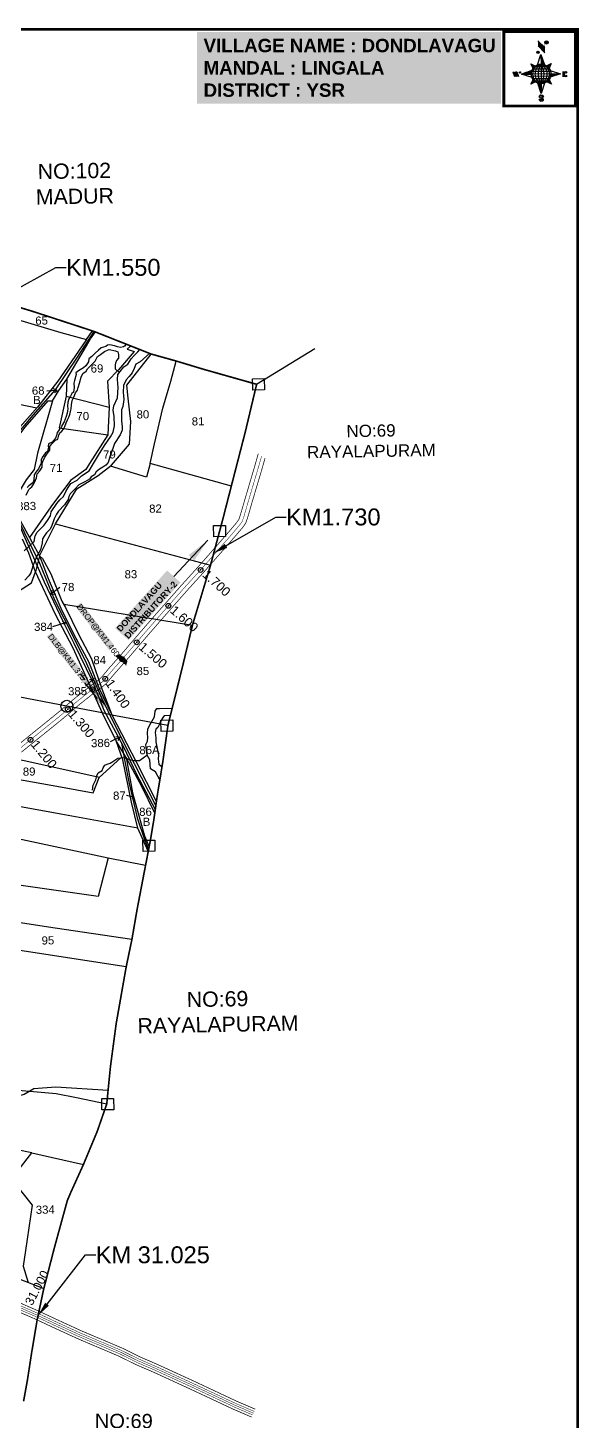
# Model space of a CAD drawing. Header units: millimetres. Extents: x 195514 to 200740, y 1600994 to 1606027.
# Drawn here: x 199598 to 200740, y 1602681 to 1605571 of the extents above; entities that cross this region are included whole.
import ezdxf
from ezdxf import colors
from ezdxf.entities.mleader import LeaderData, LeaderLine
from ezdxf.enums import TextEntityAlignment as Align
from ezdxf.math import Vec2, Vec3

# ---------------------------------------------------------------- set-up
doc = ezdxf.new("R2010")
doc.units = ezdxf.units.MM
doc.header["$PDMODE"] = 32
doc.header["$PDSIZE"] = 10
doc.linetypes.add('ACAD_ISO02W100', pattern=[15, 12, -3])
doc.linetypes.add('HIDDEN2', pattern=[0.1875, 0.125, -0.0625])
for name, color, linetype in [('AQUADUCT', 1, 'Continuous'), ('bord', 1, 'Continuous'), ('BOUNDRY STONES', 240, 'Continuous'), ('CANAL1', 7, 'Continuous'), ('CSMark', 72, 'Continuous'), ('DIMENSION', 1, 'Continuous'), ('PLOTS', 7, 'Continuous'), ('PLOTS NO', 7, 'Continuous'), ('RE REMARKS', 7, 'Continuous'), ('ROADS', 1, 'Continuous'), ('STREAMS', 4, 'Continuous'), ('STRUCTURE', 5, 'Continuous'), ('TEXT', 1, 'Continuous'), ('text2', 7, 'Continuous'), ('VILLAGE BOUNDRY', 5, 'Continuous'), ('VILLAGE STONES', 240, 'Continuous')]:
    doc.layers.add(name, color=color, linetype=linetype)
doc.styles.get("Standard").update_dxf_attribs({"font": 'arial.ttf'})
doc.dimstyles.get("Standard").update_dxf_attribs({"dimtxt": 0.18, "dimasz": 0.18, "dimexe": 0.18, "dimexo": 0.0625, "dimgap": 0.09, "dimtad": 0, "dimtih": 1, "dimtoh": 1, "dimdec": 4, "dimzin": 0, "dimdsep": 46, "dimtxsty": 'Standard', "dimcen": 0.09, "dimadec": 0, "dimazin": 0, "dimtfac": 1, "dimtdec": 4, "dimtofl": 0, "dimtmove": 0, "dimatfit": 3, "dimfxl": 1, "dimtolj": 1, "dimtzin": 0, "dimarcsym": 0})
pattern_1 = [(267.297113149, (-8720374.938, 50637915.138), (10.5367255337, -0.497431438), [])]
pattern_2 = [(357.297113149, (-8720374.938, 50637915.138), (0.497431438, 10.5367255337), [])]

# ---------------------------------------------------------------- blocks, each defined once
blk = doc.blocks.new('DROP')
h = blk.add_hatch()
h.set_pattern_fill('ANSI31', color=1, scale=10, angle=45)
h.set_pattern_definition([(90, (-324.4107, -25.7687), (-1.25, 0), [])])
h.paths.add_polyline_path([(-9.9, -4.3), (-13.8, 4.1), (13.8, 4.1), (10.2, -4.3)])
at = {"layer": 'STRUCTURE', "color": 5, "const_width": 0.49}
blk.add_lwpolyline([(-9.9, -4.3), (-13.8, 4.1), (13.8, 4.1), (10.2, -4.3), (-9.9, -4.3)], dxfattribs=at)
at = {"layer": 'STRUCTURE', "color": 5}
blk.add_circle((0, 0), 1.33, dxfattribs=at)
blk = doc.blocks.new('*X15')
at = {"color": 0, "linetype": 'Continuous'}
for p, q in [((6321.6, 240.5), (6322.3, 241.2)), ((6321.6, 240.3), (6322.3, 241)), ((6321.6, 240.1), (6322.3, 240.8)), ((6321.6, 239.9), (6322.4, 240.7)), ((6321.6, 239.8), (6322.4, 240.6)), ((6321.6, 239.6), (6322.5, 240.5)), ((6321.6, 239.4), (6322.5, 240.3)), ((6321.6, 239.2), (6322.6, 240.2)), ((6321.7, 239.1), (6322.6, 240.1)), ((6321.8, 240.8), (6322.4, 241.4)), ((6321.8, 239), (6322.7, 240)), ((6321.8, 239), (6322.8, 239.9)), ((6321.9, 238.9), (6322.9, 239.8)), ((6322, 238.8), (6323, 239.7)), ((6322.1, 241.3), (6322.4, 241.6)), ((6322.1, 238.7), (6323.1, 239.6)), ((6322.2, 238.6), (6323.1, 239.6)), ((6322.3, 238.5), (6323.2, 239.5)), ((6322.4, 238.5), (6323.3, 239.4)), ((6322.5, 238.4), (6323.4, 239.3)), ((6322.7, 238.4), (6323.6, 239.3)), ((6322.8, 238.3), (6323.7, 239.2)), ((6322.9, 238.3), (6323.8, 239.1)), ((6323.1, 238.2), (6323.9, 239.1)), ((6323.2, 238.2), (6324, 239)), ((6323.3, 238.2), (6324.2, 239)), ((6323.5, 238.1), (6324.3, 238.9)), ((6323.7, 238.1), (6324.4, 238.9)), ((6323.8, 238.1), (6324.6, 238.8)), ((6324.1, 238.2), (6324.7, 238.8)), ((6324.3, 238.3), (6324.9, 238.8)), ((6324.6, 238.3), (6325.1, 238.8)), ((6324.8, 238.4), (6325.2, 238.8)), ((6325.1, 238.5), (6325.4, 238.8)), ((6325.4, 238.6), (6325.6, 238.8))]:
    blk.add_line(p, q, dxfattribs=at)
blk = doc.blocks.new('*X14')
at = {"color": 0, "linetype": 'Continuous'}
for p, q in [((6324.4, 240.3), (6324.5, 240.4)), ((6324.6, 240.3), (6324.8, 240.5)), ((6324.7, 240.2), (6325, 240.5)), ((6324.8, 240.2), (6325.2, 240.6)), ((6325, 240.1), (6325.5, 240.6)), ((6325.1, 240.1), (6325.6, 240.6)), ((6325.2, 240), (6325.8, 240.6)), ((6325.3, 240), (6326, 240.6)), ((6325.4, 239.9), (6326.1, 240.6)), ((6325.5, 239.8), (6326.2, 240.5)), ((6325.6, 239.8), (6326.3, 240.5)), ((6325.7, 239.7), (6326.5, 240.4)), ((6325.9, 239.6), (6326.6, 240.3)), ((6326, 239.5), (6326.7, 240.3)), ((6326, 239.4), (6326.8, 240.2)), ((6326.1, 239.3), (6327, 240.2)), ((6326.2, 239.3), (6327.1, 240.1)), ((6326.3, 239.2), (6327.1, 240)), ((6326.4, 239.1), (6327.2, 239.9)), ((6326.5, 239), (6327.3, 239.8)), ((6326.5, 238.9), (6327.4, 239.7)), ((6326.6, 238.8), (6327.5, 239.6)), ((6326.7, 238.7), (6327.5, 239.5)), ((6326.8, 238.6), (6327.6, 239.4)), ((6326.8, 238.5), (6327.7, 239.3)), ((6326.8, 236.5), (6327.4, 237)), ((6326.9, 238.3), (6327.8, 239.2)), ((6326.9, 238.2), (6327.9, 239.1)), ((6326.9, 236.8), (6327.6, 237.4)), ((6327, 238.1), (6327.8, 239)), ((6327, 237.9), (6327.8, 238.8)), ((6327, 237.8), (6327.8, 238.6)), ((6327, 237.6), (6327.8, 238.4)), ((6327, 237.4), (6327.8, 238.2)), ((6327, 237.3), (6327.8, 238)), ((6327, 237.1), (6327.8, 237.9))]:
    blk.add_line(p, q, dxfattribs=at)
blk = doc.blocks.new('H')
at = {"layer": 'bord', "extrusion": (0.000427885, 0.004792, 0.999988)}
h = blk.add_hatch(dxfattribs=at)
h.set_pattern_fill('LINE', color=8, scale=84.387686, angle=-2.7029, style=0)
h.set_pattern_definition(pattern_2)
h.paths.add_polyline_path([(-492, 786, -0.090992), (-448, 775), (-486, 912)])
h = blk.add_hatch(dxfattribs=at)
h.set_pattern_fill('LINE', color=8, scale=84.387686, angle=-92.7029, style=0)
h.set_pattern_definition(pattern_1)
h.paths.add_polyline_path([(-625, 665, -0.090992), (-615, 710), (-751, 671)])
h = blk.add_hatch(dxfattribs=at)
h.set_pattern_fill('LINE', color=8, scale=84.387686, angle=-92.7029, style=0)
h.set_pattern_definition(pattern_1)
h.paths.add_polyline_path([(-246, 647), (-372, 653, -0.090992), (-382, 609)])
h = blk.add_hatch(dxfattribs=at)
h.set_pattern_fill('LINE', color=8, scale=84.387686, angle=-2.7029, style=0)
h.set_pattern_definition(pattern_2)
h.paths.add_polyline_path([(-504, 533, -0.090992), (-549, 543), (-510, 406)])
for p, q in [((-519, 1020, -1217), (-435, 927, -1216)), ((-516, 1087, -1217), (-432, 994, -1217)), ((-627, 794, -1216), (-567, 760, -1216)), ((-627, 794, -1216), (-584, 747, -1215)), ((-599, 731, -1215), (-627, 794, -1216)), ((-538, 774, -1216), (-487, 906, -1216)), ((-487, 906, -1216), (-493, 780, -1216)), ((-487, 906, -1216), (-448, 769, -1216)), ((-421, 753, -1216), (-359, 781, -1216)), ((-359, 781, -1216), (-405, 739, -1216)), ((-359, 781, -1216), (-392, 721, -1215)), ((-865, 701, -1215), (-847, 638, -1215)), ((-847, 700, -1215), (-829, 637, -1215)), ((-829, 699, -1215), (-811, 636, -1215)), ((-829, 699, -1215), (-811, 698, -1215)), ((-811, 698, -1215), (-794, 635, -1215)), ((-752, 665, -1215), (-615, 704, -1215)), ((-752, 665, -1215), (-625, 659, -1215)), ((-619, 614, -1215), (-752, 665, -1215)), ((-639, 526, -1214), (-606, 585, -1215)), ((-639, 526, -1214), (-593, 568, -1215)), ((-577, 553, -1215), (-639, 526, -1214)), ((-371, 513, -1214), (-431, 546, -1215)), ((-371, 513, -1214), (-414, 560, -1215)), ((-399, 576, -1215), (-371, 513, -1214)), ((-246, 641, -1215), (-383, 603, -1215)), ((-379, 693, -1215), (-246, 641, -1215)), ((-373, 647, -1215), (-246, 641, -1215)), ((-213, 669, -1215), (-217, 601, -1215)), ((-197, 600, -1215), (-194, 668, -1215)), ((-511, 400, -1214), (-549, 537, -1214)), ((-460, 533, -1215), (-511, 400, -1214)), ((-505, 527, -1214), (-511, 400, -1214))]:
    blk.add_line(p, q, dxfattribs=at)
at = {"layer": 'bord', "color": 8, "linetype": 'ByBlock', "extrusion": (0.000427885, 0.004792, 0.999988)}
for p, q in [((-411, 744, -1216), (-578, 752, -1216)), ((-493, 780, -1216), (-505, 527, -1214)), ((-373, 647, -1215), (-625, 659, -1215)), ((-378, 616, -1215), (-623, 628, -1215)), ((-375, 679, -1215), (-620, 691, -1215)), ((-392, 585, -1215), (-611, 595, -1215)), ((-386, 711, -1215), (-605, 722, -1215)), ((-420, 555, -1215), (-587, 562, -1215))]:
    blk.add_line(p, q, dxfattribs=at)
at = {"layer": 'bord', "extrusion": (0.000427885, 0.004792, 0.999988), "elevation": -1212}
for points, const_width in [([(-530, 950, 1), (-520, 939, 1)], 14.8), ([(-414, 1073, 1), (-398, 1058, 1)], 22.3), ([(-776, 697, 1), (-769, 690, 1)], 8.9), ([(-180, 618, 1), (-173, 611, 1)], 9.79), ([(-178, 667, 1), (-171, 660, 1)], 9.79), ([(-490, 362, 1), (-498, 369, 1)], 11.1), ([(-525, 322, 1), (-533, 329, 1)], 11.1)]:
    blk.add_lwpolyline(points, format="xyb", close=True, dxfattribs=dict(at, const_width=const_width))
for points, const_width in [([(-522, 960), (-516, 1093)], 1.61), ([(-434, 933), (-428, 1066)], 1.61), ([(-870, 707), (-846, 706)], 0.642), ([(-829, 643), (-855, 644)], 0.642), ([(-829, 643), (-821, 678)], 0.642), ([(-811, 642), (-784, 641)], 0.642), ([(-793, 641), (-782, 694)], 0.642), ([(-177, 605), (-226, 607)], 0.706), ([(-223, 676), (-174, 673)], 0.706), ([(-195, 645), (-185, 644)], 0.706)]:
    blk.add_lwpolyline(points, dxfattribs=dict(at, const_width=const_width))
for points in [[(-537, 317), (-531, 310), (-520, 307), (-505, 307), (-494, 310), (-486, 318), (-487, 326), (-491, 333), (-494, 336), (-503, 341), (-522, 347), (-530, 352), (-534, 355), (-537, 363), (-537, 373), (-530, 381), (-520, 384), (-504, 384), (-493, 380), (-487, 373)], [(-522, 348), (-526, 354), (-528, 361), (-528, 371), (-526, 375), (-521, 381), (-515, 384)], [(-505, 307), (-499, 312), (-497, 319), (-497, 327), (-501, 335), (-509, 343)]]:
    blk.add_lwpolyline(points, dxfattribs=at)
at = {"layer": 'bord', "extrusion": (0.000427885, 0.004792, 0.999988)}
for centre, radius in [((-525, 944, -1212), 14.8), ((-406, 1065, -1212), 22.3), ((-498, 659, -1212), 127), ((-773, 694, -1212), 8.9), ((-177, 615, -1212), 9.79), ((-174, 663, -1212), 9.79), ((-494, 365, -1212), 11.1), ((-529, 325, -1212), 11.1)]:
    blk.add_circle(centre, radius, dxfattribs=at)
at = {"layer": 'bord', "color": 8, "linetype": 'ByBlock', "extrusion": (0.000427885, 0.004792, 0.999988)}
for centre, radius, start, end in [((-482, 658, -1212), 128, 94.9254, 259.6691), ((-437, 656, -1212), 141, 113.2864, 241.308), ((-316, 651, -1212), 222, 142.5892, 212.0053), ((-560, 662, -1212), 141, 293.2864, 61.308), ((-681, 668, -1212), 222, 322.5892, 32.0053), ((-515, 660, -1212), 128, 274.9254, 79.6691)]:
    blk.add_arc(centre, radius, start, end, dxfattribs=at)
at = {"layer": 'bord', "extrusion": (0.000427885, 0.004792, 0.999988)}
for points in [[(-516, 1093, -1212), (-431, 1000, -1212), (-519, 1026, -1212), (-434, 933, -1212)], [(-864, 707, -1212), (-846, 706, -1212), (-846, 644, -1212), (-829, 643, -1212)], [(-829, 705, -1212), (-811, 704, -1212), (-811, 642, -1212), (-793, 641, -1212)], [(-193, 674, -1212), (-197, 606, -1212), (-213, 675, -1212), (-216, 607, -1212)]]:
    blk.add_solid(points, dxfattribs=at)
at = {"layer": 'bord', "extrusion": (0.000427885, 0.004792, 0.999988), "xscale": 7.977342409717546, "yscale": 7.977342409717546, "zscale": 7.977342409717546, "rotation": 138.0840426661453}
for name, p in [('*X14', (38301, -31929, -1212)), ('*X15', (38314, -31951, -1212))]:
    blk.add_blockref(name, p, dxfattribs=at)
blk = doc.blocks.new('DLB')
at = {"layer": 'STRUCTURE'}
h = blk.add_hatch(dxfattribs=at)
h.set_pattern_fill('DOTS', color=6, scale=20, angle=320.3722, style=0)
h.set_pattern_definition([(320.372247934, (0, 0), (1.2786241598, 0.5641323054), [0, -1.25])])
h.paths.add_polyline_path([(769699.5, 1706950), (769699.5, 1706934), (769729.1, 1706934), (769732.1, 1706936), (769792.1, 1706936), (769795.1, 1706934), (769824.7, 1706934), (769824.7, 1706950), (769795.1, 1706950), (769792.1, 1706948), (769732.1, 1706948), (769729.1, 1706950)])
at = {"layer": 'STRUCTURE', "color": 6, "const_width": 0.628}
for points in [[(769726.1, 1706956), (769726.1, 1706952), (769732.1, 1706948), (769792.1, 1706948), (769798.1, 1706952), (769798.1, 1706956)], [(769726.1, 1706928), (769726.1, 1706932), (769732.1, 1706936), (769792.1, 1706936), (769798.1, 1706932), (769798.1, 1706928)], [(769732.1, 1706942), (769792.1, 1706942)]]:
    blk.add_lwpolyline(points, dxfattribs=at)
at = {"layer": 'STRUCTURE', "color": 6, "linetype": 'ACAD_ISO02W100', "ltscale": 0.5, "const_width": 0.5}
for points in [[(769699.5, 1706950), (769729.1, 1706950)], [(769699.5, 1706934), (769729.1, 1706934)], [(769795.1, 1706950), (769824.7, 1706950)], [(769795.1, 1706934), (769824.7, 1706934)]]:
    blk.add_lwpolyline(points, dxfattribs=at)
at = {"layer": 'STRUCTURE', "color": 6}
blk.add_lwpolyline([(769732.1, 1706936), (769792.1, 1706936)], dxfattribs=at)
blk.add_lwpolyline([(769732.1, 1706936), (769792.1, 1706936)], dxfattribs=at)
at = {"layer": 'STRUCTURE', "color": 0}
blk.add_circle((769762.1, 1706942), 1.8, dxfattribs=at)
for points in [[(769703.8, 1706942), (769726.7, 1706942)], [(769818.6, 1706942), (769795.7, 1706942)]]:
    blk.add_leader(points, dimstyle='Standard', override={"dimasz": 10, "dimgap": 0.09, "dimtad": 0}, dxfattribs=at)

msp = doc.modelspace()

# ---------------------------------------------------------------- linework, layer by layer
at = {"color": 5, "const_width": 5.6}
msp.add_lwpolyline([(195516.9, 1605567.9), (200737, 1605567.9), (200737, 1600997.2), (195516.9, 1600997.2)], close=True, dxfattribs=at)
at = {"layer": 'BOUNDRY STONES', "color": 1}
msp.add_lwpolyline([(200071.7, 1604831.4), (200192.6, 1604905.4)], dxfattribs=at)
for points in [[(200063.2, 1604842.6), (200087.6, 1604843.1), (200088, 1604819.7), (200063.6, 1604819.3)], [(199982.5, 1604538.3), (200006.9, 1604538.7), (200007.4, 1604515.4), (199983, 1604514.9)], [(199873.3, 1604134.8), (199897.8, 1604135.2), (199898.2, 1604111.9), (199873.8, 1604111.4)], [(199836.2, 1603885.6), (199860.6, 1603886.1), (199861.1, 1603862.7), (199836.6, 1603862.2)], [(199750.7, 1603349.6), (199775.1, 1603350), (199775.6, 1603326.7), (199751.2, 1603326.2)]]:
    msp.add_lwpolyline(points, close=True, dxfattribs=at)
msp.add_circle((199678.7, 1604163.4), 12.5, dxfattribs=at)
at = {"layer": 'CANAL1', "color": 200, "const_width": 1.5}
for points in [[(199574, 1604080.4), (199605.4, 1604106), (199631.8, 1604127.3), (199660.9, 1604150.9), (199693.6, 1604178.9), (199714.3, 1604195.3), (199733.9, 1604210.7), (199743.7, 1604217.5), (199750.5, 1604223.8), (199765.4, 1604241.8), (199792.3, 1604272.3), (199828.1, 1604314.2), (199868.5, 1604360.7), (199915.9, 1604414.4), (199951.9, 1604454.2), (199992.6, 1604500.5), (200017.9, 1604529.8), (200030.4, 1604544.6), (200034.8, 1604550.8), (200037.9, 1604559.9), (200046.3, 1604588.8), (200068, 1604662.3), (200075.2, 1604687.7)], [(199584.3, 1604068.2), (199615.4, 1604093.5), (199641.9, 1604114.8), (199671.2, 1604138.6), (199703.8, 1604166.5), (199724.3, 1604182.8), (199743.4, 1604197.9), (199753.7, 1604205), (199762.1, 1604212.8), (199777.6, 1604231.4), (199804.4, 1604261.8), (199840.3, 1604303.8), (199880.6, 1604350.2), (199927.8, 1604403.8), (199963.8, 1604443.5), (200004.7, 1604490), (200030.1, 1604519.4), (200043.1, 1604534.8), (200049.2, 1604543.5), (200053.2, 1604555.1), (200061.6, 1604584.3), (200083.4, 1604657.8), (200089.1, 1604678.1)], [(199560.8, 1602915.2), (199610.4, 1602893.7), (199651.9, 1602874.3), (199680.3, 1602861.2), (199701.5, 1602851.5), (199750.5, 1602830.7), (199786.7, 1602815.3), (199822, 1602797.8), (199860.2, 1602781.3), (199933.5, 1602747.6), (200023.9, 1602705.2), (200061.7, 1602688.9)], [(199567.7, 1602931.8), (199617.8, 1602910.1), (199659.5, 1602890.6), (199687.8, 1602877.6), (199708.8, 1602867.9), (199757.6, 1602847.3), (199794.3, 1602831.7), (199829.6, 1602814.1), (199867.5, 1602797.7), (199941, 1602764), (200031.2, 1602721.6), (200068.9, 1602705.4)]]:
    msp.add_lwpolyline(points, dxfattribs=at)
at = {"layer": 'CANAL1', "color": 1, "linetype": 'HIDDEN2', "ltscale": 4, "const_width": 1}
for points in [[(199579.2, 1604074.3), (199610.4, 1604099.8), (199636.8, 1604121.1), (199666, 1604144.7), (199698.7, 1604172.7), (199719.3, 1604189.1), (199738.7, 1604204.3), (199748.7, 1604211.3), (199756.3, 1604218.3), (199771.5, 1604236.6), (199798.4, 1604267.1), (199834.2, 1604309), (199874.5, 1604355.5), (199921.8, 1604409.1), (199957.9, 1604448.9), (199998.6, 1604495.2), (200024, 1604524.6), (200036.7, 1604539.7), (200042, 1604547.2), (200045.5, 1604557.5), (200053.9, 1604586.6), (200075.7, 1604660.1), (200082.1, 1604682.9)], [(199564.3, 1602923.5), (199614.1, 1602901.9), (199655.7, 1602882.4), (199684.1, 1602869.4), (199705.1, 1602859.7), (199754.1, 1602839), (199790.5, 1602823.5), (199825.8, 1602805.9), (199863.8, 1602789.5), (199937.3, 1602755.8), (200027.5, 1602713.4), (200065.3, 1602697.1)]]:
    msp.add_lwpolyline(points, dxfattribs=at)
at = {"layer": 'CANAL1', "color": 5, "const_width": 1}
for points in [[(199562.7, 1602919.8), (199612.5, 1602898.3), (199654, 1602878.8), (199682.4, 1602865.7), (199703.5, 1602856), (199752.5, 1602835.3), (199788.8, 1602819.9), (199824.1, 1602802.3), (199862.2, 1602785.8), (199935.6, 1602752.2), (200025.9, 1602709.8), (200063.7, 1602693.5)], [(199565.8, 1602927.2), (199615.8, 1602905.6), (199657.4, 1602886.1), (199685.7, 1602873), (199706.8, 1602863.4), (199755.6, 1602842.7), (199792.2, 1602827.1), (199827.5, 1602809.6), (199865.5, 1602793.1), (199938.9, 1602759.4), (200029.2, 1602717), (200066.9, 1602700.8)]]:
    msp.add_lwpolyline(points, dxfattribs=at)
at = {"layer": 'PLOTS'}
for points in [[(199520.1, 1604982.6), (199666.1, 1604939), (199719, 1604924.1), (199731.9, 1604942.1)], [(199719, 1604924.1), (199687.5, 1604878.2), (199660.1, 1604838.1), (199617.6, 1604784.2), (199576.6, 1604736.7), (199522.1, 1604673.2), (199525.5, 1604668.4), (199549.6, 1604691.5), (199579.5, 1604726.1), (199591.9, 1604742.6), (199640.2, 1604796.8), (199648.9, 1604796.8), (199661.7, 1604818.8), (199678.8, 1604842), (199699.5, 1604877.3), (199719.1, 1604911.4), (199727.5, 1604926), (199737.7, 1604940)], [(199811.2, 1604910.9), (199803.8, 1604904.2), (199818.1, 1604899.3), (199785.3, 1604861.7), (199762.8, 1604837.9), (199765.9, 1604784.2), (199763.4, 1604726.7), (199725.6, 1604667.3), (199717.8, 1604655), (199686.4, 1604632), (199645.7, 1604577.3), (199601.5, 1604513.5)], [(199622.2, 1604475.9), (199654.8, 1604541.8), (199699.2, 1604614.6), (199743.6, 1604642.2), (199771, 1604663.4), (199808.5, 1604707), (199811.3, 1604754.3), (199805.6, 1604802.7), (199802.5, 1604829.7), (199853.1, 1604894.2)], [(199851.5, 1604667.3), (199860.1, 1604708), (199877.4, 1604782.2), (199893.7, 1604838.1), (199905.3, 1604879.6)], [(199678.8, 1604842), (199677, 1604806.8), (199765.9, 1604784.2)], [(199458.6, 1604815), (199616.1, 1604782.5)], [(199648.9, 1604796.8), (199618.1, 1604688.2), (199610.8, 1604654.4), (199594.3, 1604633.5), (199577.7, 1604605.3), (199569.8, 1604597), (199562.3, 1604590.9)], [(199677, 1604806.8), (199662.8, 1604741), (199763.4, 1604726.7)], [(199525.5, 1604668.4), (199534.2, 1604646.9), (199552.9, 1604611.9), (199562.3, 1604590.9), (199568.5, 1604577), (199581.9, 1604549.2), (199601.5, 1604513.5), (199606.3, 1604504.8), (199622.2, 1604475.9), (199613.6, 1604442.5), (199599.7, 1604481.3), (199586.8, 1604509.9)], [(200019.4, 1604620.4), (199851.5, 1604667.3), (199843.6, 1604639), (199768.8, 1604661.7)], [(199654.8, 1604541.8), (199779.5, 1604508.9), (199976.3, 1604456.5)], [(199622.2, 1604475.9), (199628.2, 1604470.1), (199645.3, 1604438.2), (199668.3, 1604381.3), (199676.1, 1604368.2), (199702.6, 1604313), (199729.9, 1604261.6), (199750.7, 1604199.6), (199771.6, 1604145.7), (199802.2, 1604087.1), (199822.4, 1604048.3), (199864, 1603965.4)], [(199622.2, 1604475.9), (199639.9, 1604428.4), (199666.2, 1604367.3), (199693, 1604312.3), (199723.1, 1604256.7), (199746.5, 1604198.7), (199771.6, 1604145.7)], [(199402.9, 1604218.6), (199441.2, 1604248.3), (199457.4, 1604283.9), (199466.4, 1604326.2), (199486.8, 1604319.5), (199524.4, 1604356.3), (199557.2, 1604388.5), (199605.3, 1604419.6), (199613.6, 1604442.5)], [(199847.3, 1603862.7), (199825.5, 1603911), (199812.6, 1603964.8), (199794.5, 1604052.6), (199780.8, 1604091.9), (199751.7, 1604150.8), (199717.6, 1604226), (199691.4, 1604283.8), (199654.6, 1604355.2), (199613.6, 1604442.5)], [(199938.7, 1604331), (199672.2, 1604374.8)], [(199402.9, 1604218.6), (199559.7, 1604187.2), (199682.3, 1604163.6), (199751.7, 1604150.8), (199771.6, 1604145.7), (199888.1, 1604124.3)], [(199745.8, 1604015.6), (199593.5, 1604049.5), (199421.4, 1604083.8), (199310.4, 1604108.7)], [(199860.7, 1603941.8), (199833.6, 1603997.2), (199801.3, 1604057.1), (199780.8, 1604091.9)], [(199296, 1604062.9), (199440.6, 1604036.8), (199665.4, 1603996.2), (199733.2, 1603983.9), (199745.8, 1604015.6), (199790.7, 1604056.3), (199792.9, 1604057)], [(199801.3, 1604057.1), (199814.6, 1603984.2), (199830.5, 1603926.9), (199839.3, 1603894.9), (199849, 1603871.9)], [(199825.5, 1603911), (199666.4, 1603939.7), (199498.8, 1603969.9), (199276.6, 1604009.9), (199228.2, 1604018.6)], [(199246.7, 1603956), (199395.5, 1603925.9), (199577.3, 1603889.2), (199764.3, 1603849.1), (199841.8, 1603834.2)], [(199764.3, 1603849.1), (199743.3, 1603769), (199564.9, 1603794.8), (199506, 1603803.4), (199500.5, 1603794.1), (199418.6, 1603808), (199350.4, 1603826.9), (199220, 1603858.2)], [(199505, 1603726.6), (199654.1, 1603703.6), (199813.4, 1603680.1)], [(199801.5, 1603623), (199608, 1603652.9), (199491.9, 1603670.8)], [(199761.2, 1603338.5), (199698.7, 1603351), (199656.6, 1603359.7), (199515, 1603372), (199415, 1603381.6), (199310.4, 1603363.4), (199295.3, 1603367.9), (199237.4, 1603383.1), (199128.1, 1603407), (199093.9, 1603414.5), (199013.2, 1603434.7), (198917.6, 1603461), (198958.5, 1603438.2), (198977.6, 1603338.7), (198970.8, 1603283.1), (198968.3, 1603256), (199155.5, 1603215.6), (199363.7, 1603170.7), (199358.9, 1603148.6), (199381.4, 1603143.1), (199510.2, 1603115.5), (199548.6, 1603163.1), (199606.2, 1603236.9), (199713, 1603213.2)], [(199606.2, 1603236.9), (199484.1, 1603262), (199396.3, 1603282.4), (199376.2, 1603206), (199136.7, 1603258.7), (198972.5, 1603297.3)], [(199564.1, 1603182.9), (199606.8, 1603128.6), (199592.7, 1603034.4), (199587.9, 1603002.4), (199598.3, 1602968.5)], [(199565.6, 1602981.2), (199630.9, 1602955.7)]]:
    msp.add_lwpolyline(points, dxfattribs=at)
at = {"layer": 'PLOTS NO', "color": 0}
for points in [[(199652.9, 1604814.4), (199658.5, 1604818.6), (199650.9, 1604821.7)], [(199658.5, 1604818.6), (199637.1, 1604817.2)], [(199645.2, 1604396.7), (199663.9, 1604410.4)], [(199648.2, 1604403.9), (199645.2, 1604396.7), (199655.5, 1604396.1)], [(199675.2, 1604336.9), (199648.7, 1604328.4)], [(199669.1, 1604340.3), (199675.2, 1604336.9), (199673, 1604331.5)], [(199734.5, 1604221.1), (199717.3, 1604205.3)], [(199725.3, 1604219), (199734.5, 1604221.1), (199730.6, 1604212.7)], [(199788.2, 1604099.6), (199768.3, 1604089.9)], [(199779.8, 1604101.1), (199788.2, 1604099.6), (199784.2, 1604092.7)], [(199816.2, 1603975.2), (199802.1, 1603978.1)], [(199813, 1603974.3), (199816.2, 1603975.2), (199815.2, 1603978.7)]]:
    msp.add_lwpolyline(points, dxfattribs=at)
at = {"layer": 'ROADS', "color": 1}
for points in [[(199350, 1605055.3), (199359.2, 1605024.2), (199381.8, 1604970.4), (199400.1, 1604926.6), (199422.2, 1604873.7), (199446, 1604826), (199470.6, 1604768.8), (199498.2, 1604704.3), (199520.2, 1604653), (199556.4, 1604588.8), (199583.7, 1604530.4), (199606.9, 1604478.1), (199631.9, 1604421.5), (199670.4, 1604339.9), (199692.8, 1604294.4), (199731.8, 1604215.2), (199755.3, 1604155.6), (199795.1, 1604080.8), (199823, 1604022.4), (199861.8, 1603949.4)], [(199862.9, 1603957.4), (199819, 1604044), (199778.1, 1604124.7), (199750.7, 1604180), (199720, 1604251.8), (199692.4, 1604307.5), (199653.7, 1604383.9), (199622.9, 1604460), (199591.3, 1604522.6), (199567.1, 1604572.4), (199547.9, 1604611.8), (199513.1, 1604681.3), (199489.9, 1604735), (199463.5, 1604796.3), (199436.9, 1604855.8), (199407.6, 1604921.4), (199371.5, 1605003.5), (199358.4, 1605039.7), (199353.6, 1605054.3)], [(199573.2, 1604724.6), (199608.6, 1604767.7), (199655.2, 1604819.9), (199700.4, 1604887.9), (199735.1, 1604941)], [(199791.8, 1604086.9), (199798.9, 1604048.7), (199807.7, 1604003.3), (199824.5, 1603932.3), (199839.5, 1603887.4), (199848, 1603866.6)], [(199764, 1603366.3), (199655.9, 1603373.7), (199610.2, 1603369.9), (199590.4, 1603358.4), (199561.8, 1603350.3), (199407.6, 1603342.8), (199290.4, 1603347.5), (199064.5, 1603413.8), (199007.5, 1603429.6), (198952.1, 1603447.4), (198886.5, 1603465.8), (198835.2, 1603480.2), (198813.7, 1603482.4), (198775.4, 1603475), (198715, 1603473.2), (198685.5, 1603480.7), (198643.6, 1603493.4), (198617.1, 1603512.9), (198587.1, 1603535), (198557.1, 1603553), (198517.7, 1603562.3), (198452.5, 1603576.1), (198390.3, 1603571.4)]]:
    msp.add_lwpolyline(points, dxfattribs=at)
at = {"layer": 'STREAMS', "color": 4}
for points in [[(199801.5, 1604914.6), (199797.7, 1604910.6), (199795.8, 1604909.4), (199789.4, 1604907.8), (199783.2, 1604909), (199777, 1604911.4), (199767.8, 1604913.2), (199762.7, 1604912.3), (199759.1, 1604909.6), (199749.7, 1604906.7), (199743.9, 1604902), (199737.1, 1604895.8), (199730.3, 1604888.9), (199724.4, 1604884), (199723.3, 1604878.2), (199718.1, 1604869.4), (199713.3, 1604865.3), (199702.9, 1604859.5), (199697.5, 1604855), (199697.8, 1604851.7), (199694.4, 1604839.3), (199692.8, 1604833.7), (199693.6, 1604824.6), (199692.2, 1604814.9), (199688.7, 1604812), (199685.9, 1604807.1), (199682.9, 1604800.9), (199680.7, 1604794), (199680.2, 1604786), (199680.9, 1604780.8), (199680.1, 1604776.5), (199679.5, 1604771.2), (199677.1, 1604764.3), (199672.7, 1604753.7), (199668.4, 1604745.6), (199667.5, 1604742.7), (199663.1, 1604738.5), (199661.4, 1604734.8), (199658.7, 1604731.1), (199656.9, 1604724.9), (199654.8, 1604719.9), (199648.1, 1604711.6), (199640.8, 1604707.8), (199640, 1604703.1), (199640.3, 1604699.7), (199638.4, 1604692), (199634.3, 1604689.1), (199631, 1604684.4), (199627.5, 1604679.7), (199625.4, 1604674.7), (199625.2, 1604669.3), (199624.5, 1604666), (199622.1, 1604660.8), (199619.7, 1604656.2), (199616.8, 1604652.5), (199614.4, 1604648.9), (199610.9, 1604643.7), (199611, 1604641.2), (199610.5, 1604635.3), (199610.4, 1604632.3), (199608.3, 1604626.9), (199600.1, 1604620.6), (199596.4, 1604617.3)], [(199590.4, 1604486.2), (199610.6, 1604505.3), (199612.9, 1604516.8), (199616.8, 1604524.5), (199623.5, 1604530.7), (199631.3, 1604539.1), (199638.6, 1604549.2), (199644.7, 1604558.7), (199646.3, 1604566.7), (199657.6, 1604584.4), (199664.1, 1604591.7), (199671.7, 1604598.4), (199676.3, 1604608.7), (199681, 1604617.4), (199686.8, 1604625.8), (199700, 1604632.5), (199708.6, 1604641.4), (199724.8, 1604651.8), (199733.7, 1604667.2), (199743.8, 1604684.4), (199756.4, 1604704.3), (199769.1, 1604722.2), (199774.7, 1604731.8), (199777.6, 1604745.4), (199776.4, 1604764.4), (199774.4, 1604777.4), (199775.7, 1604786.6), (199783.2, 1604803.5), (199785.1, 1604824.6), (199783.7, 1604841.3), (199784.3, 1604852), (199789.2, 1604857.6), (199796.8, 1604867.5), (199805.1, 1604873.4), (199812.1, 1604884.5), (199817.7, 1604891.3), (199825.7, 1604898.9), (199829.6, 1604903.9)], [(199850.4, 1604896), (199844, 1604890.4), (199830.6, 1604878.2), (199821.4, 1604873.3), (199817.9, 1604864.5), (199813.9, 1604855), (199807.6, 1604847.4), (199801.6, 1604840.4), (199795.8, 1604828.9), (199795.5, 1604815.1), (199796.3, 1604799.9), (199795.4, 1604790.1), (199794.4, 1604785.1), (199791.6, 1604778.1), (199792, 1604755.9), (199793.1, 1604743.4), (199793.3, 1604736.1), (199789.1, 1604726.7), (199777, 1604708.8), (199774.9, 1604702.6), (199767.5, 1604680.6), (199764.3, 1604669.2), (199759.1, 1604663.9), (199752.8, 1604659.7), (199745.9, 1604655.6), (199739.3, 1604650.1), (199735.6, 1604643.4), (199728.6, 1604639.5), (199725.2, 1604634.9), (199715.9, 1604629.3), (199703.4, 1604622.7), (199695.5, 1604614.8), (199685.3, 1604604.4), (199682.7, 1604598.7), (199681, 1604592.5), (199673.4, 1604581.3), (199661.1, 1604568.5), (199657.3, 1604562.1), (199652.6, 1604552.1), (199650.5, 1604545.9), (199647.7, 1604538.7), (199643.7, 1604531.2), (199636.4, 1604523.2), (199631.4, 1604516.6), (199628.4, 1604510.7), (199627.5, 1604502.7), (199623.9, 1604487.8), (199615.4, 1604473.8), (199612.8, 1604466.4), (199609, 1604456.1), (199605.6, 1604445.1), (199603.7, 1604440.2), (199599.8, 1604434.1), (199591.4, 1604425.3)], [(199594.5, 1604601.5), (199599.7, 1604613.1), (199602.8, 1604615.6), (199605.9, 1604618.6), (199610.1, 1604625.2), (199613.5, 1604632.2), (199615.4, 1604637.1), (199617.4, 1604645.6), (199622.7, 1604651.6), (199627.1, 1604659.4), (199627.5, 1604667), (199628.5, 1604671.5), (199633.2, 1604680.4), (199637.2, 1604686.4), (199643, 1604694.6), (199643.2, 1604702.1), (199647.3, 1604707.9), (199654.9, 1604715.2), (199659.6, 1604717.3), (199662.1, 1604725.6), (199663.9, 1604731), (199668.1, 1604734.2), (199671.3, 1604738.2), (199674.4, 1604743.7), (199677.1, 1604751.7), (199679.6, 1604757.7), (199682.6, 1604762.9), (199685, 1604768.6), (199686.4, 1604775), (199687.4, 1604780.3), (199688.1, 1604789), (199689.5, 1604798.1), (199692.7, 1604805), (199696.4, 1604813.6), (199700.5, 1604819), (199702.1, 1604825), (199704.5, 1604834), (199707.9, 1604846), (199711.9, 1604853.5), (199718.4, 1604858.9), (199721.4, 1604863.5), (199736.9, 1604879.2), (199741.8, 1604889.1), (199748.2, 1604893.2), (199756.9, 1604899.1), (199762.8, 1604902.5), (199766.2, 1604903.3), (199779.3, 1604900.9), (199784, 1604899), (199785.7, 1604893.2), (199785.8, 1604885.6), (199781.4, 1604880.7), (199779.4, 1604875.3), (199778.9, 1604872), (199778.9, 1604863.5), (199781.9, 1604859.9), (199788.3, 1604856.3)], [(199871.3, 1604011.1), (199862, 1604027.3), (199852.1, 1604034), (199850.2, 1604052.1), (199845.3, 1604062.4), (199842.5, 1604083.9), (199845.6, 1604091.1), (199846.2, 1604098.2), (199845.8, 1604107.8), (199846.6, 1604116), (199850, 1604123.8), (199860, 1604141.9), (199861.5, 1604153.2), (199864.8, 1604158.7), (199870.8, 1604158.8), (199884.7, 1604159.6), (199894.8, 1604159.2), (199895.8, 1604158.9)], [(199892.1, 1604144.2), (199879.9, 1604144), (199877.2, 1604140), (199872.8, 1604131.7), (199870.1, 1604124.7), (199866.8, 1604119.4), (199862.6, 1604116.1), (199861.2, 1604108.8), (199862.9, 1604098.4), (199863.2, 1604089.7), (199867, 1604069.1), (199868.2, 1604062.4), (199868, 1604054.5), (199868.8, 1604043.6), (199873.4, 1604040), (199877.1, 1604040.2)], [(199731.8, 1603989.4), (199733.1, 1603999.7), (199738.3, 1604010.7), (199740.4, 1604019.2), (199743.3, 1604025.2), (199751.4, 1604030), (199753.7, 1604035.8), (199757.5, 1604041.1), (199762.4, 1604043.6), (199768.5, 1604045.2), (199771.8, 1604047.9), (199784.2, 1604055.9), (199796.8, 1604057.2), (199808.7, 1604052.8), (199816.7, 1604051.1), (199828.9, 1604051.3), (199844.3, 1604062.4)]]:
    msp.add_lwpolyline(points, dxfattribs=at)
at = {"layer": 'text2', "color": 200, "const_width": 6.06, "elevation": 0.1}
msp.add_lwpolyline([(200732.3, 1605563.2), (200584.1, 1605563.2), (200584.1, 1605408.7), (200732.3, 1605408.7)], close=True, dxfattribs=at)
at = {"layer": 'text2', "color": 2, "linetype": 'Continuous'}
for p in [(199955.6, 1604446.3), (199888.9, 1604371.8), (199823.3, 1604296.3), (199758.1, 1604220.5), (199680.7, 1604157.3), (199603.3, 1604094)]:
    msp.add_point(p, dxfattribs=at)
at = {"layer": 'text2', "color": 3}
for p in [(199793.2, 1604261.2), (199731.5, 1604198.7)]:
    msp.add_point(p, dxfattribs=at)
at = {"layer": 'VILLAGE BOUNDRY', "const_width": 3.38}
msp.add_lwpolyline([(199494.6, 1605016.7), (199605.2, 1604983.5), (199735.1, 1604941), (199853.1, 1604894.2), (199905.7, 1604879.5), (199961.8, 1604862.5), (200071.7, 1604831.4), (200048.1, 1604732), (200024.5, 1604640.5), (200002.5, 1604554.7), (199975.6, 1604453.9), (199939.3, 1604333.7), (199916.6, 1604239.3), (199888.1, 1604124.3), (199877.4, 1604048.5), (199865.8, 1603977.7), (199858.8, 1603928.1), (199851.2, 1603883.1), (199839, 1603820), (199823.9, 1603741), (199813.4, 1603680.1), (199801.5, 1603623), (199780.7, 1603504.8), (199768.8, 1603415.2), (199761.2, 1603338.5), (199741.3, 1603281.2), (199713, 1603213.2), (199687.1, 1603156), (199679.6, 1603138.4), (199652.9, 1603041), (199630, 1602952.2), (199617, 1602890.3), (199605.5, 1602822), (199596.9, 1602766), (199588.9, 1602721.9)], dxfattribs=at)

# ---------------------------------------------------------------- block references
at = {"rotation": 139.0605624573335}
msp.add_blockref('DROP', (199793.2, 1604261.2), dxfattribs=at)
at = {"layer": 'AQUADUCT', "color": 1, "xscale": 0.1592841120823398, "yscale": 0.1592841120823398, "zscale": 0.1592841120823398, "rotation": 3.078330600073182}
msp.add_blockref('H', (200746, 1605375.5, 194.1), dxfattribs=at)
at = {"layer": 'STRUCTURE', "color": 0, "xscale": 0.7, "yscale": 0.7, "zscale": 0.7, "rotation": 308.7959605470496}
msp.add_blockref('DLB', (-1069126.1, 1275518.1), dxfattribs=at)

# ---------------------------------------------------------------- texts
at = {"layer": 'CSMark', "color": 1}
for s, height, rotation, p in [('1.700', 19, 317.8031, (199964.1, 1604441.4)), ('1.600', 19, 318.5989, (199896.9, 1604367.1)), ('1.500', 19, 319.4767, (199831.8, 1604291.1)), ('1.400', 19, 304.8183, (199765.1, 1604216.7)), ('1.300', 19, 310.5721, (199687.2, 1604152.8)), ('1.200', 19, 309.2056, (199610.3, 1604089.7)), ('31.000', 18, 62.5159, (199598.7, 1602923.2))]:
    msp.add_text(s, height=height, rotation=rotation, dxfattribs=at).set_placement(p, align=Align.MIDDLE_LEFT)
at = {"layer": 'DIMENSION', "attachment_point": 2}
for s, insert, char_height, width, rotation in [('NO:102\\PMADUR ', (199693.9, 1605289.9), 31.59, 387.458, 1.0467), ('NO:69\\PRAYALAPURAM ', (200308.5, 1604747.7), 25.276, 309.967, 1.0467), ('NO:69\\PRAYALAPURAM ', (199990.4, 1603572.1), 31.595, 387.458, 1.0467), ('NO:69\\PRAYALAPURAM ', (199796.6, 1602695.8), 29.795, 365.39, 359.794)]:
    msp.add_mtext(s, dxfattribs=dict(at, insert=insert, char_height=char_height, width=width, rotation=rotation))
at = {"layer": 'PLOTS NO'}
for s, height, p in [('65', 16.88, (199613.3, 1604955)), ('69', 16.88, (199728.1, 1604855.6)), ('68', 16.88, (199606.2, 1604809.7)), ('B', 16.9, (199608.8, 1604790.3)), ('70', 16.88, (199698.6, 1604756.7)), ('80', 16.88, (199823.2, 1604760.4)), ('81', 16.88, (199937.4, 1604745.9)), ('79', 16.88, (199753.8, 1604677.2)), ('71', 16.88, (199643.4, 1604649.2)), ('383', 16.88, (199575.7, 1604570)), ('82', 16.88, (199849.2, 1604564.9)), ('83', 16.88, (199798.3, 1604428.7)), ('78', 16.88, (199668.1, 1604402.1)), ('384', 16.88, (199610.8, 1604319.7)), ('84', 16.88, (199733.6, 1604250.7)), ('85', 16.88, (199823.1, 1604228)), ('385', 16.88, (199681.2, 1604186.1)), ('386', 16.88, (199728.8, 1604078.5)), ('86A', 16.88, (199829, 1604064)), ('89', 16.88, (199587.5, 1604019.4)), ('87', 16.88, (199774.4, 1603969.6)), ('86', 16.88, (199828.5, 1603936)), ('B', 16.9, (199835.9, 1603915.4)), ('95', 16.88, (199626.4, 1603669.2)), ('334', 16.88, (199614.3, 1603110.6))]:
    msp.add_text(s, height=height, rotation=1.0467, dxfattribs=at).set_placement(p)
at = {"layer": 'STRUCTURE', "color": 5, "attachment_point": 1, "bg_fill": 1, "box_fill_scale": 1.1, "bg_fill_color": 7, "bg_fill_true_color": 16777215, "bg_fill_transparency": 0}
for s, insert, char_height, width, rotation in [('{\\fArial|b1|i0|c0|p34;\\C1;DONDLAVAGU DISTRIBUTORY-2}', (199780.4, 1604325.6), 13, 158.306, 48.0247), ('DROP@KM1.460', (199707.8, 1604377), 12, 109.889, 307.7825), ('DLB@KM1.375', (199648.1, 1604315.2), 12, 96.041, 307.7825)]:
    msp.add_mtext(s, dxfattribs=dict(at, insert=insert, char_height=char_height, width=width, rotation=rotation))
at = {"layer": 'TEXT', "insert": (199961.8, 1605548), "char_height": 27.755, "width": 602.488, "attachment_point": 1, "bg_fill": 1, "box_fill_scale": 1.5, "bg_fill_color": 254, "bg_fill_transparency": 0}
msp.add_mtext('{\\fArial|b1|i0|c0|p34;\\C1;VILLAGE NAME :\\C5; DONDLAVAGU\\P\\C1;MANDAL : \\C5;LINGALA\\P\\C1;DISTRICT : \\C5;YSR}', dxfattribs=at)

# ---------------------------------------------------------------- leaders
at = {"layer": 'RE REMARKS', "color": 1}
msp.add_leader([(199970.9, 1604508), (199900.4, 1604432.7)], dimstyle='Standard', override={"dimasz": 50}, dxfattribs=at)
at = {"layer": 'VILLAGE STONES', "color": 1}
ml = msp.add_multileader_mtext('Standard', dxfattribs=at)
ml.set_content('KM1.550', color=1)
ml.set_leader_properties()
ml.build(insert=Vec2(0, 0))
ml.multileader.update_dxf_attribs({"dogleg_length": 0.36, "arrow_head_size": 30})
ctx = ml.context
ctx.base_point, ctx.char_height, ctx.arrow_head_size, ctx.landing_gap_size, ctx.plane_origin = Vec3(199676.8, 1605073.7), 35, 30, 0.09, Vec3(199192.5, 1604739.4)
notes = []
notes.append((ctx, [(0, (1, 1, 0), (199655.9, 1605073.7), (1, 0), 21, [(0, [(199532.4, 1605005.5)], 0, [])])]))
ctx.mtext.insert, ctx.mtext.flow_direction = Vec3(199676.9, 1605091.5), 5
ml = msp.add_multileader_mtext('Standard', dxfattribs=at)
ml.set_content('KM1.730', color=1)
ml.set_leader_properties()
ml.build(insert=Vec2(0, 0))
ml.multileader.update_dxf_attribs({"dogleg_length": 0.36, "arrow_head_size": 30})
ctx = ml.context
ctx.base_point, ctx.char_height, ctx.arrow_head_size, ctx.landing_gap_size, ctx.plane_origin = Vec3(200132.7, 1604555.9), 35, 30, 0.09, Vec3(199640.1, 1604215.7)
notes.append((ctx, [(0, (1, 1, 0), (200111.8, 1604555.9), (1, 0), 21, [(0, [(199982.2, 1604481.1)], 0, [])])]))
ctx.mtext.insert, ctx.mtext.flow_direction = Vec3(200132.8, 1604573.7), 5
ml = msp.add_multileader_mtext('Standard', dxfattribs=at)
ml.set_content('KM 31.025', color=1)
ml.set_leader_properties()
ml.build(insert=Vec2(0, 0))
ml.multileader.update_dxf_attribs({"dogleg_length": 0.36, "arrow_head_size": 30})
ctx = ml.context
ctx.base_point, ctx.char_height, ctx.arrow_head_size, ctx.landing_gap_size, ctx.plane_origin = Vec3(199738.3, 1603025.5), 35, 30, 0.09, Vec3(199590.9, 1602897.4)
notes.append((ctx, [(0, (1, 1, 0), (199717.3, 1603025.5), (1, 0), 21, [(0, [(199619, 1602899.7)], 0, [])])]))
ctx.mtext.insert, ctx.mtext.flow_direction = Vec3(199738.4, 1603043.3), 5
for ctx, leaders in notes:
    for number, flags, end, landing, length, lines in leaders:
        leader = LeaderData()
        leader.index, (leader.has_last_leader_line, leader.has_dogleg_vector, leader.attachment_direction) = number, flags
        leader.last_leader_point, leader.dogleg_vector, leader.dogleg_length = Vec3(end), Vec3(landing), length
        for number, points, colour, breaks in lines:
            line = LeaderLine()
            line.index, line.vertices, line.color, line.breaks = number, Vec3.list(points), colors.encode_raw_color(colour), breaks
            leader.lines.append(line)
        ctx.leaders.append(leader)

doc.saveas('drawing.dxf')
